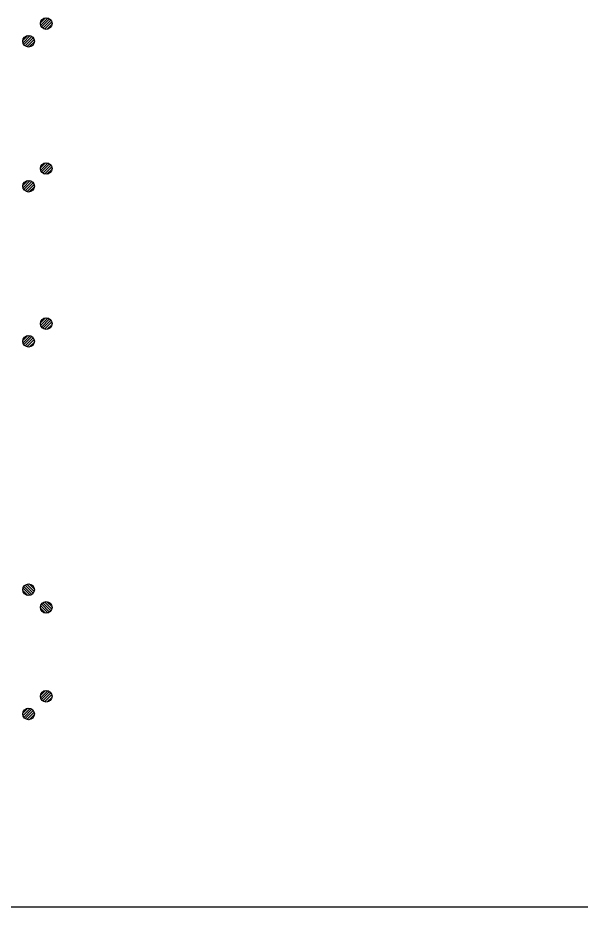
# Model space of a CAD drawing. Header units: millimetres. Extents: x 23536 to 47095, y 9984 to 20154.
# Drawn here: x 23579.624 to 23580.714, y 10061.149 to 10062.869 of the extents above; entities that cross this region are included whole.
import ezdxf

# ---------------------------------------------------------------- set-up
doc = ezdxf.new("R2010")
doc.units = ezdxf.units.MM
doc.header["$LTSCALE"] = 30
doc.header["$MEASUREMENT"] = 0
doc.layers.add('projeto', color=8, linetype='CONTINUOUS')

msp = doc.modelspace()

# ---------------------------------------------------------------- linework, layer by layer
at = {"layer": 'projeto'}
for p, q in [((23579.6677, 10062.8592), (23579.6773, 10062.8688)), ((23579.6677, 10062.8592), (23579.6773, 10062.8688)), ((23579.6681, 10062.8545), (23579.682, 10062.8684)), ((23579.6681, 10062.8545), (23579.682, 10062.8684)), ((23579.6697, 10062.8511), (23579.6854, 10062.8668)), ((23579.6697, 10062.8511), (23579.6854, 10062.8668)), ((23579.6722, 10062.8486), (23579.6879, 10062.8643)), ((23579.6722, 10062.8486), (23579.6879, 10062.8643)), ((23579.6756, 10062.8469), (23579.6896, 10062.8609)), ((23579.6756, 10062.8469), (23579.6896, 10062.8609)), ((23579.6802, 10062.8465), (23579.69, 10062.8563)), ((23579.6802, 10062.8465), (23579.69, 10062.8563)), ((23579.6336, 10062.8251), (23579.6432, 10062.8346)), ((23579.6336, 10062.8251), (23579.6432, 10062.8346)), ((23579.634, 10062.8204), (23579.6478, 10062.8343)), ((23579.634, 10062.8204), (23579.6478, 10062.8343)), ((23579.6356, 10062.817), (23579.6512, 10062.8326)), ((23579.6356, 10062.817), (23579.6512, 10062.8326)), ((23579.6381, 10062.8145), (23579.6538, 10062.8301)), ((23579.6381, 10062.8145), (23579.6538, 10062.8301)), ((23579.6415, 10062.8128), (23579.6554, 10062.8268)), ((23579.6415, 10062.8128), (23579.6554, 10062.8268)), ((23579.6461, 10062.8124), (23579.6558, 10062.8221)), ((23579.6461, 10062.8124), (23579.6558, 10062.8221)), ((23579.6677, 10062.5788), (23579.6773, 10062.5884)), ((23579.6677, 10062.5788), (23579.6773, 10062.5884)), ((23579.6681, 10062.5741), (23579.682, 10062.588)), ((23579.6681, 10062.5741), (23579.682, 10062.588)), ((23579.6697, 10062.5708), (23579.6854, 10062.5864)), ((23579.6697, 10062.5708), (23579.6854, 10062.5864)), ((23579.6722, 10062.5682), (23579.6879, 10062.5839)), ((23579.6722, 10062.5682), (23579.6879, 10062.5839)), ((23579.6756, 10062.5666), (23579.6896, 10062.5805)), ((23579.6756, 10062.5666), (23579.6896, 10062.5805)), ((23579.6802, 10062.5662), (23579.69, 10062.5759)), ((23579.6802, 10062.5662), (23579.69, 10062.5759)), ((23579.6336, 10062.5447), (23579.6432, 10062.5542)), ((23579.6336, 10062.5447), (23579.6432, 10062.5542)), ((23579.634, 10062.54), (23579.6478, 10062.5539)), ((23579.634, 10062.54), (23579.6478, 10062.5539)), ((23579.6356, 10062.5366), (23579.6512, 10062.5522)), ((23579.6356, 10062.5366), (23579.6512, 10062.5522)), ((23579.6381, 10062.5341), (23579.6538, 10062.5497)), ((23579.6381, 10062.5341), (23579.6538, 10062.5497)), ((23579.6415, 10062.5324), (23579.6554, 10062.5464)), ((23579.6415, 10062.5324), (23579.6554, 10062.5464)), ((23579.6461, 10062.532), (23579.6558, 10062.5417)), ((23579.6461, 10062.532), (23579.6558, 10062.5417)), ((23579.6677, 10062.2789), (23579.6773, 10062.2884)), ((23579.6677, 10062.2789), (23579.6773, 10062.2884)), ((23579.6681, 10062.2742), (23579.682, 10062.2881)), ((23579.6681, 10062.2742), (23579.682, 10062.2881)), ((23579.6697, 10062.2708), (23579.6854, 10062.2864)), ((23579.6697, 10062.2708), (23579.6854, 10062.2864)), ((23579.6722, 10062.2683), (23579.6879, 10062.2839)), ((23579.6722, 10062.2683), (23579.6879, 10062.2839)), ((23579.6756, 10062.2666), (23579.6896, 10062.2806)), ((23579.6756, 10062.2666), (23579.6896, 10062.2806)), ((23579.6802, 10062.2662), (23579.69, 10062.2759)), ((23579.6802, 10062.2662), (23579.69, 10062.2759)), ((23579.6336, 10062.2447), (23579.6432, 10062.2543)), ((23579.6336, 10062.2447), (23579.6432, 10062.2543)), ((23579.634, 10062.24), (23579.6478, 10062.2539)), ((23579.634, 10062.24), (23579.6478, 10062.2539)), ((23579.6356, 10062.2367), (23579.6512, 10062.2523)), ((23579.6356, 10062.2367), (23579.6512, 10062.2523)), ((23579.6381, 10062.2341), (23579.6538, 10062.2498)), ((23579.6381, 10062.2341), (23579.6538, 10062.2498)), ((23579.6415, 10062.2325), (23579.6554, 10062.2464)), ((23579.6415, 10062.2325), (23579.6554, 10062.2464)), ((23579.6461, 10062.2321), (23579.6558, 10062.2418)), ((23579.6461, 10062.2321), (23579.6558, 10062.2418)), ((23579.6336, 10061.7611), (23579.6432, 10061.7516)), ((23579.6336, 10061.7611), (23579.6432, 10061.7516)), ((23579.634, 10061.7658), (23579.6478, 10061.7519)), ((23579.634, 10061.7658), (23579.6478, 10061.7519)), ((23579.6356, 10061.7692), (23579.6512, 10061.7536)), ((23579.6356, 10061.7692), (23579.6512, 10061.7536)), ((23579.6381, 10061.7717), (23579.6538, 10061.7561)), ((23579.6381, 10061.7717), (23579.6538, 10061.7561)), ((23579.6415, 10061.7734), (23579.6554, 10061.7594)), ((23579.6415, 10061.7734), (23579.6554, 10061.7594)), ((23579.6461, 10061.7738), (23579.6558, 10061.7641)), ((23579.6461, 10061.7738), (23579.6558, 10061.7641)), ((23579.6677, 10061.727), (23579.6773, 10061.7174)), ((23579.6677, 10061.727), (23579.6773, 10061.7174)), ((23579.6681, 10061.7317), (23579.682, 10061.7178)), ((23579.6681, 10061.7317), (23579.682, 10061.7178)), ((23579.6697, 10061.7351), (23579.6854, 10061.7194)), ((23579.6697, 10061.7351), (23579.6854, 10061.7194)), ((23579.6722, 10061.7376), (23579.6879, 10061.7219)), ((23579.6722, 10061.7376), (23579.6879, 10061.7219)), ((23579.6756, 10061.7393), (23579.6896, 10061.7253)), ((23579.6756, 10061.7393), (23579.6896, 10061.7253)), ((23579.6802, 10061.7396), (23579.69, 10061.7299)), ((23579.6802, 10061.7396), (23579.69, 10061.7299)), ((23579.6677, 10061.5582), (23579.6773, 10061.5677)), ((23579.6677, 10061.5582), (23579.6773, 10061.5677)), ((23579.6681, 10061.5535), (23579.682, 10061.5674)), ((23579.6681, 10061.5535), (23579.682, 10061.5674)), ((23579.6697, 10061.5501), (23579.6854, 10061.5657)), ((23579.6697, 10061.5501), (23579.6854, 10061.5657)), ((23579.6722, 10061.5476), (23579.6879, 10061.5632)), ((23579.6722, 10061.5476), (23579.6879, 10061.5632)), ((23579.6756, 10061.5459), (23579.6896, 10061.5599)), ((23579.6756, 10061.5459), (23579.6896, 10061.5599)), ((23579.6802, 10061.5455), (23579.69, 10061.5552)), ((23579.6802, 10061.5455), (23579.69, 10061.5552)), ((23579.6336, 10061.524), (23579.6432, 10061.5335)), ((23579.6336, 10061.524), (23579.6432, 10061.5335)), ((23579.634, 10061.5193), (23579.6478, 10061.5332)), ((23579.634, 10061.5193), (23579.6478, 10061.5332)), ((23579.6356, 10061.5159), (23579.6512, 10061.5316)), ((23579.6356, 10061.5159), (23579.6512, 10061.5316)), ((23579.6381, 10061.5134), (23579.6538, 10061.5291)), ((23579.6381, 10061.5134), (23579.6538, 10061.5291)), ((23579.6415, 10061.5117), (23579.6554, 10061.5257)), ((23579.6415, 10061.5117), (23579.6554, 10061.5257)), ((23579.6461, 10061.5113), (23579.6558, 10061.5211)), ((23579.6461, 10061.5113), (23579.6558, 10061.5211)), ((23595.8725, 10061.1487), (23579.5725, 10061.1487))]:
    msp.add_line(p, q, dxfattribs=at)
for centre in [(23579.6788, 10062.8577), (23579.6447, 10062.8235), (23579.6788, 10062.5773), (23579.6447, 10062.5431), (23579.6788, 10062.2773), (23579.6447, 10062.2432), (23579.6447, 10061.7627), (23579.6788, 10061.7285), (23579.6788, 10061.5566), (23579.6447, 10061.5225)]:
    msp.add_circle(centre, 0.0112, dxfattribs=at)

doc.saveas('drawing.dxf')
